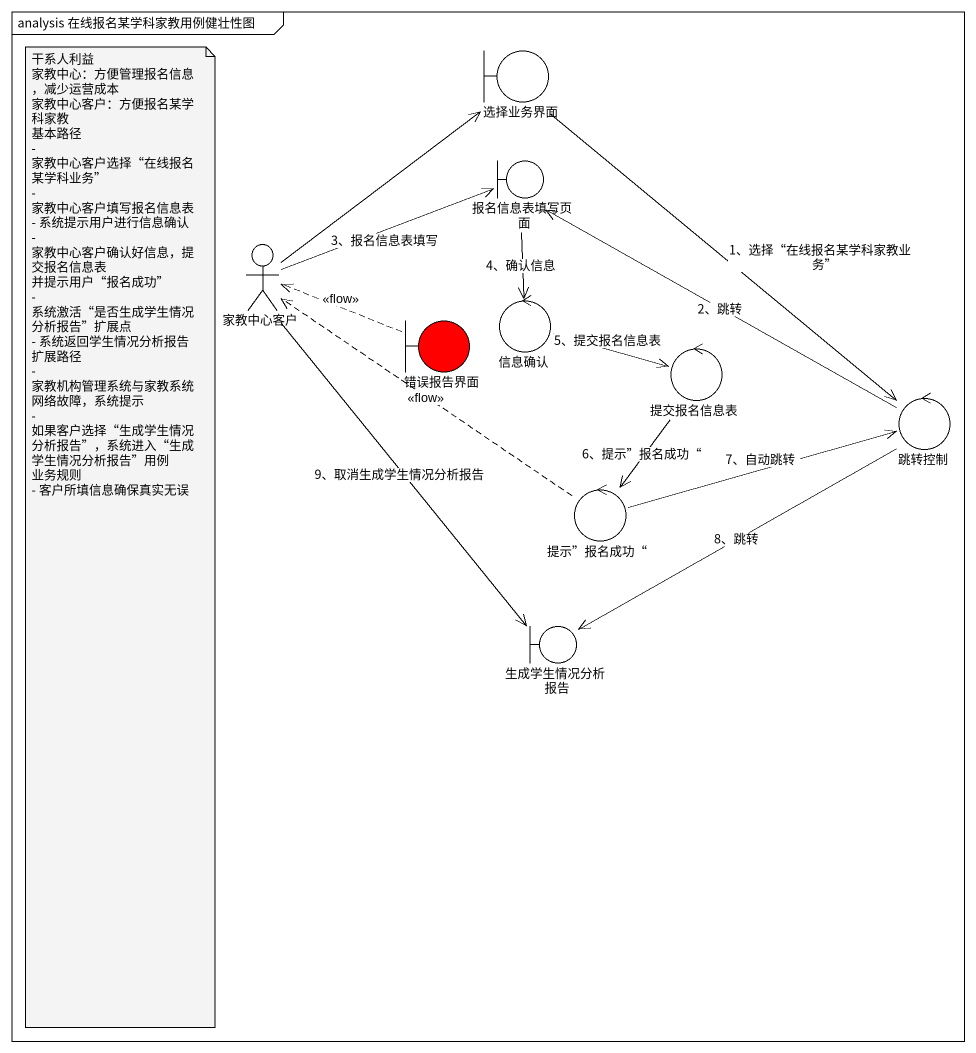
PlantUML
@startuml
mainframe analysis 在线报名某学科家教用例健壮性图
boundary 选择业务界面
boundary 报名信息表填写页面
actor 家教中心客户
boundary 错误报告界面 #FF0000
control 信息确认
control 提交报名信息表
control 跳转控制
control "提示”报名成功“" as 提示_报名成功
boundary 生成学生情况分析报告
选择业务界面 --> 跳转控制 : 1、选择“在线报名某学科家教业务”
报名信息表填写页面 --> 信息确认 : 4、确认信息
家教中心客户 -up-> 选择业务界面
家教中心客户 -right-> 报名信息表填写页面 : 3、报名信息表填写
家教中心客户 --> 生成学生情况分析报告 : 9、取消生成学生情况分析报告
错误报告界面 .left.> 家教中心客户 : <<flow>>
信息确认 -right-> 提交报名信息表 : 5、提交报名信息表
提交报名信息表 --> 提示_报名成功 : 6、提示”报名成功“
跳转控制 -left-> 报名信息表填写页面 : 2、跳转
提示_报名成功 .up.> 家教中心客户 : <<flow>>
提示_报名成功 -right-> 跳转控制 : 7、自动跳转
生成学生情况分析报告 <-up- 跳转控制 : 8、跳转
note as N1
  干系人利益
  家教中心：方便管理报名信息，减少运营成本
  家教中心客户：方便报名某学科家教
  基本路径
  - 家教中心客户选择“在线报名某学科业务”
  - 家教中心客户填写报名信息表
  - 系统提示用户进行信息确认
  - 家教中心客户确认好信息，提交报名信息表 并提示用户“报名成功”
  - 系统激活“是否生成学生情况分析报告”扩展点
  - 系统返回学生情况分析报告
  扩展路径
  - 家教机构管理系统与家教系统网络故障，系统提示
  - 如果客户选择“生成学生情况分析报告”，系统进入“生成学生情况分析报告”用例
  业务规则
  - 客户所填信息确保真实无误
end note
@enduml
